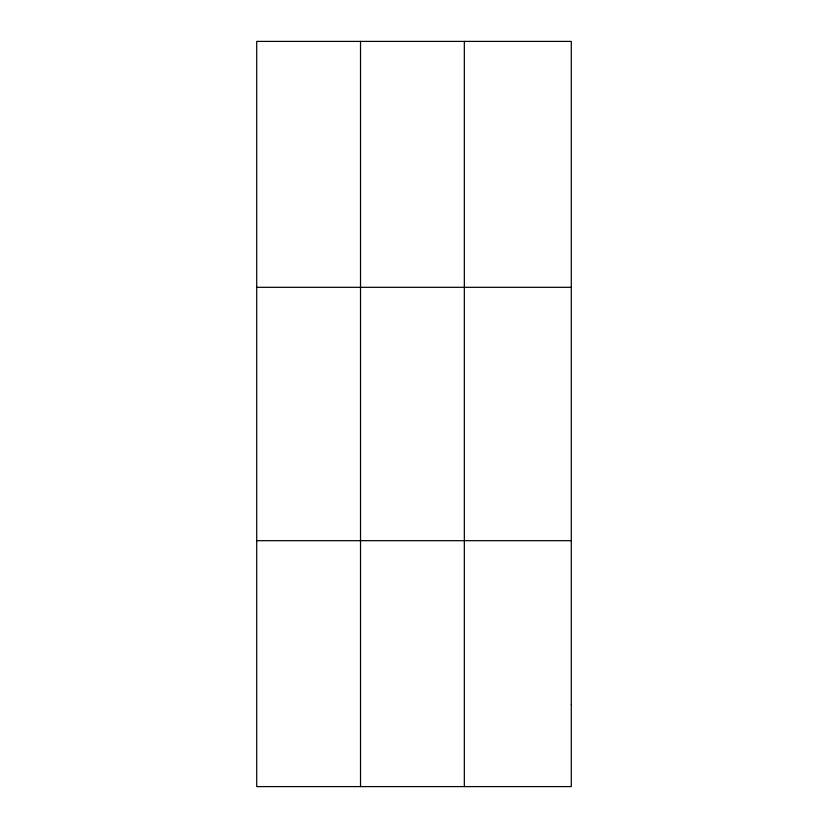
<?xml version="1.0" encoding="UTF-8"?>
<svg xmlns="http://www.w3.org/2000/svg" width="828" height="828" viewBox="0 0 828 828"><rect width="100%" height="100%" fill="white"/><g stroke="black" fill="none" stroke-linecap="round" stroke-linejoin="round"><path stroke-width="1.24" d="M360.522 41.4L360.522 786.6M464.332 41.4L464.332 786.6M256.711 287.316L571.289 287.316M256.711 540.684L571.289 540.684M571.289 704.628L571.289 786.6L256.711 786.6L256.711 41.4L571.289 41.4L571.289 704.628"/></g></svg>
